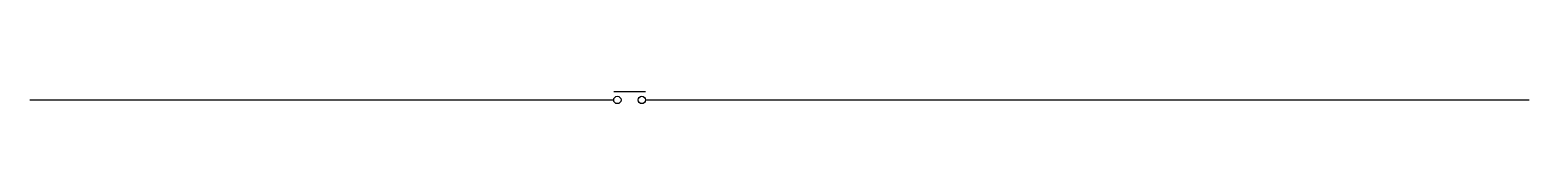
# Model space of a CAD drawing. Units: millimetres at full size, sheet at 1:100. Extents: x -15551 to 15061, y -3565 to -3315.
import ezdxf

# ---------------------------------------------------------------- set-up
doc = ezdxf.new("R2010")
doc.units = ezdxf.units.MM
doc.header["$LTSCALE"] = 100
doc.layers.add('0-0', color=7, linetype='Continuous')

msp = doc.modelspace()

# ---------------------------------------------------------------- linework, layer by layer
at = {"layer": '0-0'}
for p, q in [((-3631.1, -3314.8), (-2981.1, -3314.8)), ((-15551, -3489.8), (-3631.1, -3489.8)), ((-2981.1, -3489.8), (15061.2, -3489.8))]:
    msp.add_line(p, q, dxfattribs=at)
for centre in [(-3556.1, -3489.8), (-3056.1, -3489.8)]:
    msp.add_circle(centre, 75, dxfattribs=at)

doc.saveas('drawing.dxf')
